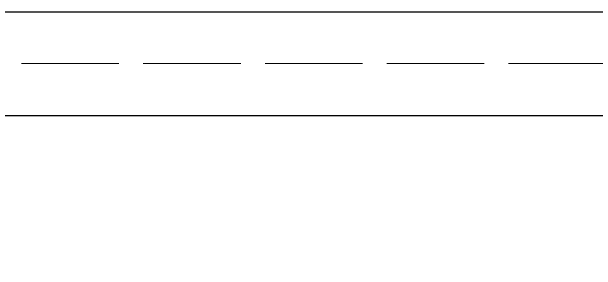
# Model space of a CAD drawing. Header units: millimetres. Extents: x 24811 to 87790, y -117828 to -2257.
# Drawn here: x 87443.4 to 87515.4, y -117213.3 to -117181.4 of the extents above; entities that cross this region are included whole.
import ezdxf

# ---------------------------------------------------------------- set-up
doc = ezdxf.new("R2010")
doc.units = ezdxf.units.MM
doc.linetypes.add('ACAD_ISO02W100', pattern=[15, 12, -3])
doc.layers.add('尺寸標注', color=1, linetype='Continuous', lineweight=30)
doc.styles.add('DIM', font='txt.shx', dxfattribs={"width": 0.7, "bigfont": 'chineset.shx'})
doc.dimstyles.new('9.8', dxfattribs={"dimscale": 9.8, "dimtxt": 2.5, "dimasz": 1.8, "dimexe": 1.6, "dimexo": 0.625, "dimtad": 1, "dimdec": 1, "dimdsep": 46, "dimlunit": 6, "dimtxsty": 'DIM', "dimcen": 0, "dimclrd": 1, "dimclre": 1, "dimclrt": 3, "dimadec": 1, "dimazin": 1, "dimtfac": 1, "dimtdec": 1, "dimtmove": 0, "dimatfit": 3, "dimfxl": 1, "dimtolj": 1, "dimlwd": 13, "dimlwe": 13, "dimarcsym": 0})

# ---------------------------------------------------------------- blocks, each defined once
blk = doc.blocks.new('gdhg')
at = {"layer": '尺寸標注'}
blk.add_leader([(87486.088, -116151.782), (87444.075, -116268.16), (87436.457, -116268.16)], dimstyle='9.8', override={"dimdec": 2}, dxfattribs=at)

msp = doc.modelspace()

# ---------------------------------------------------------------- linework, layer by layer
at = {"color": 2, "linetype": 'ACAD_ISO02W100', "lineweight": 9}
msp.add_lwpolyline([(86889.635, -117187.831), (87641.635, -117187.831, -0.414214), (87646.635, -117192.831), (87646.635, -117614.631, -0.414214), (87641.635, -117619.631), (86889.635, -117619.631, -0.414214), (86884.635, -117614.631), (86884.635, -117192.831, -0.414214)], format="xyb", close=True, dxfattribs=at)
at = {"color": 3, "lineweight": 30}
msp.add_lwpolyline([(86896.035, -117194.231), (87635.235, -117194.231, -0.414214), (87640.235, -117199.231), (87640.235, -117608.231, -0.414214), (87635.235, -117613.231), (86896.035, -117613.231, -0.414214), (86891.035, -117608.231), (86891.035, -117199.231, -0.414214)], format="xyb", close=True, dxfattribs=at)
at = {"layer": '尺寸標注', "color": 0}
msp.add_lwpolyline([(86883.235, -117181.431), (87648.035, -117181.431, -0.414214), (87653.035, -117186.431), (87653.035, -117621.031, -0.414214), (87648.035, -117626.031), (86883.235, -117626.031, -0.414214), (86878.235, -117621.031), (86878.235, -117186.431, -0.414214)], format="xyb", close=True, dxfattribs=at)

# ---------------------------------------------------------------- block references
msp.add_blockref('gdhg', (70.313, -1030.67), dxfattribs=at)

doc.saveas('drawing.dxf')
